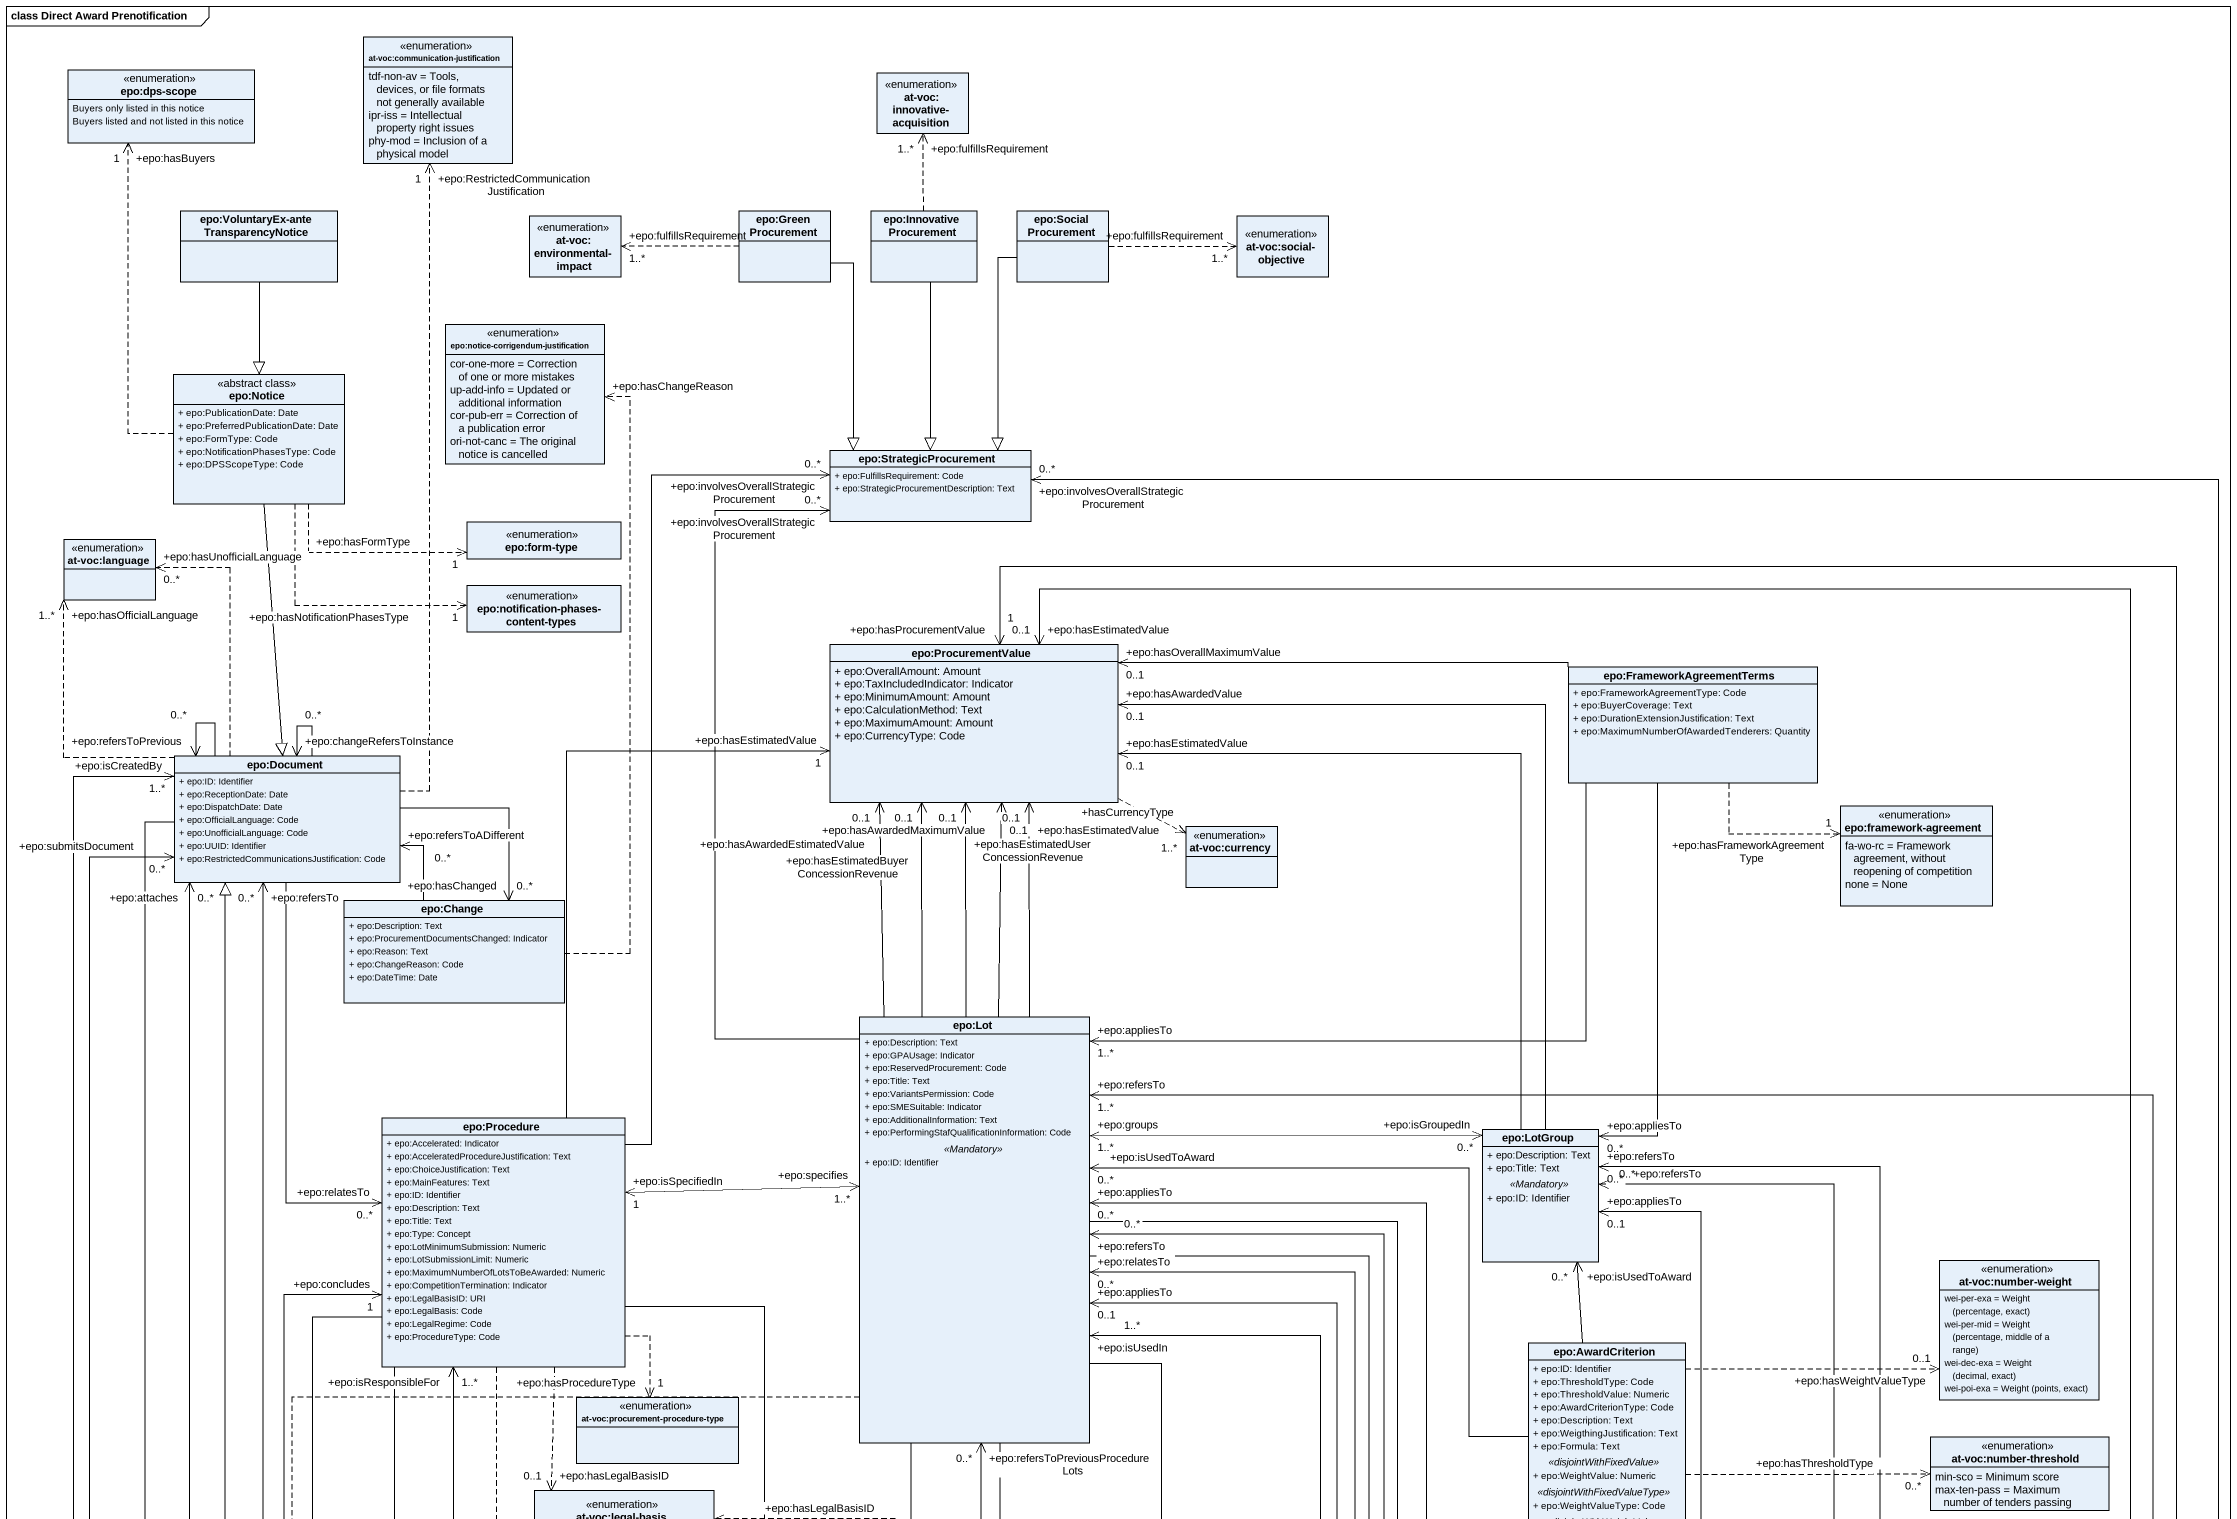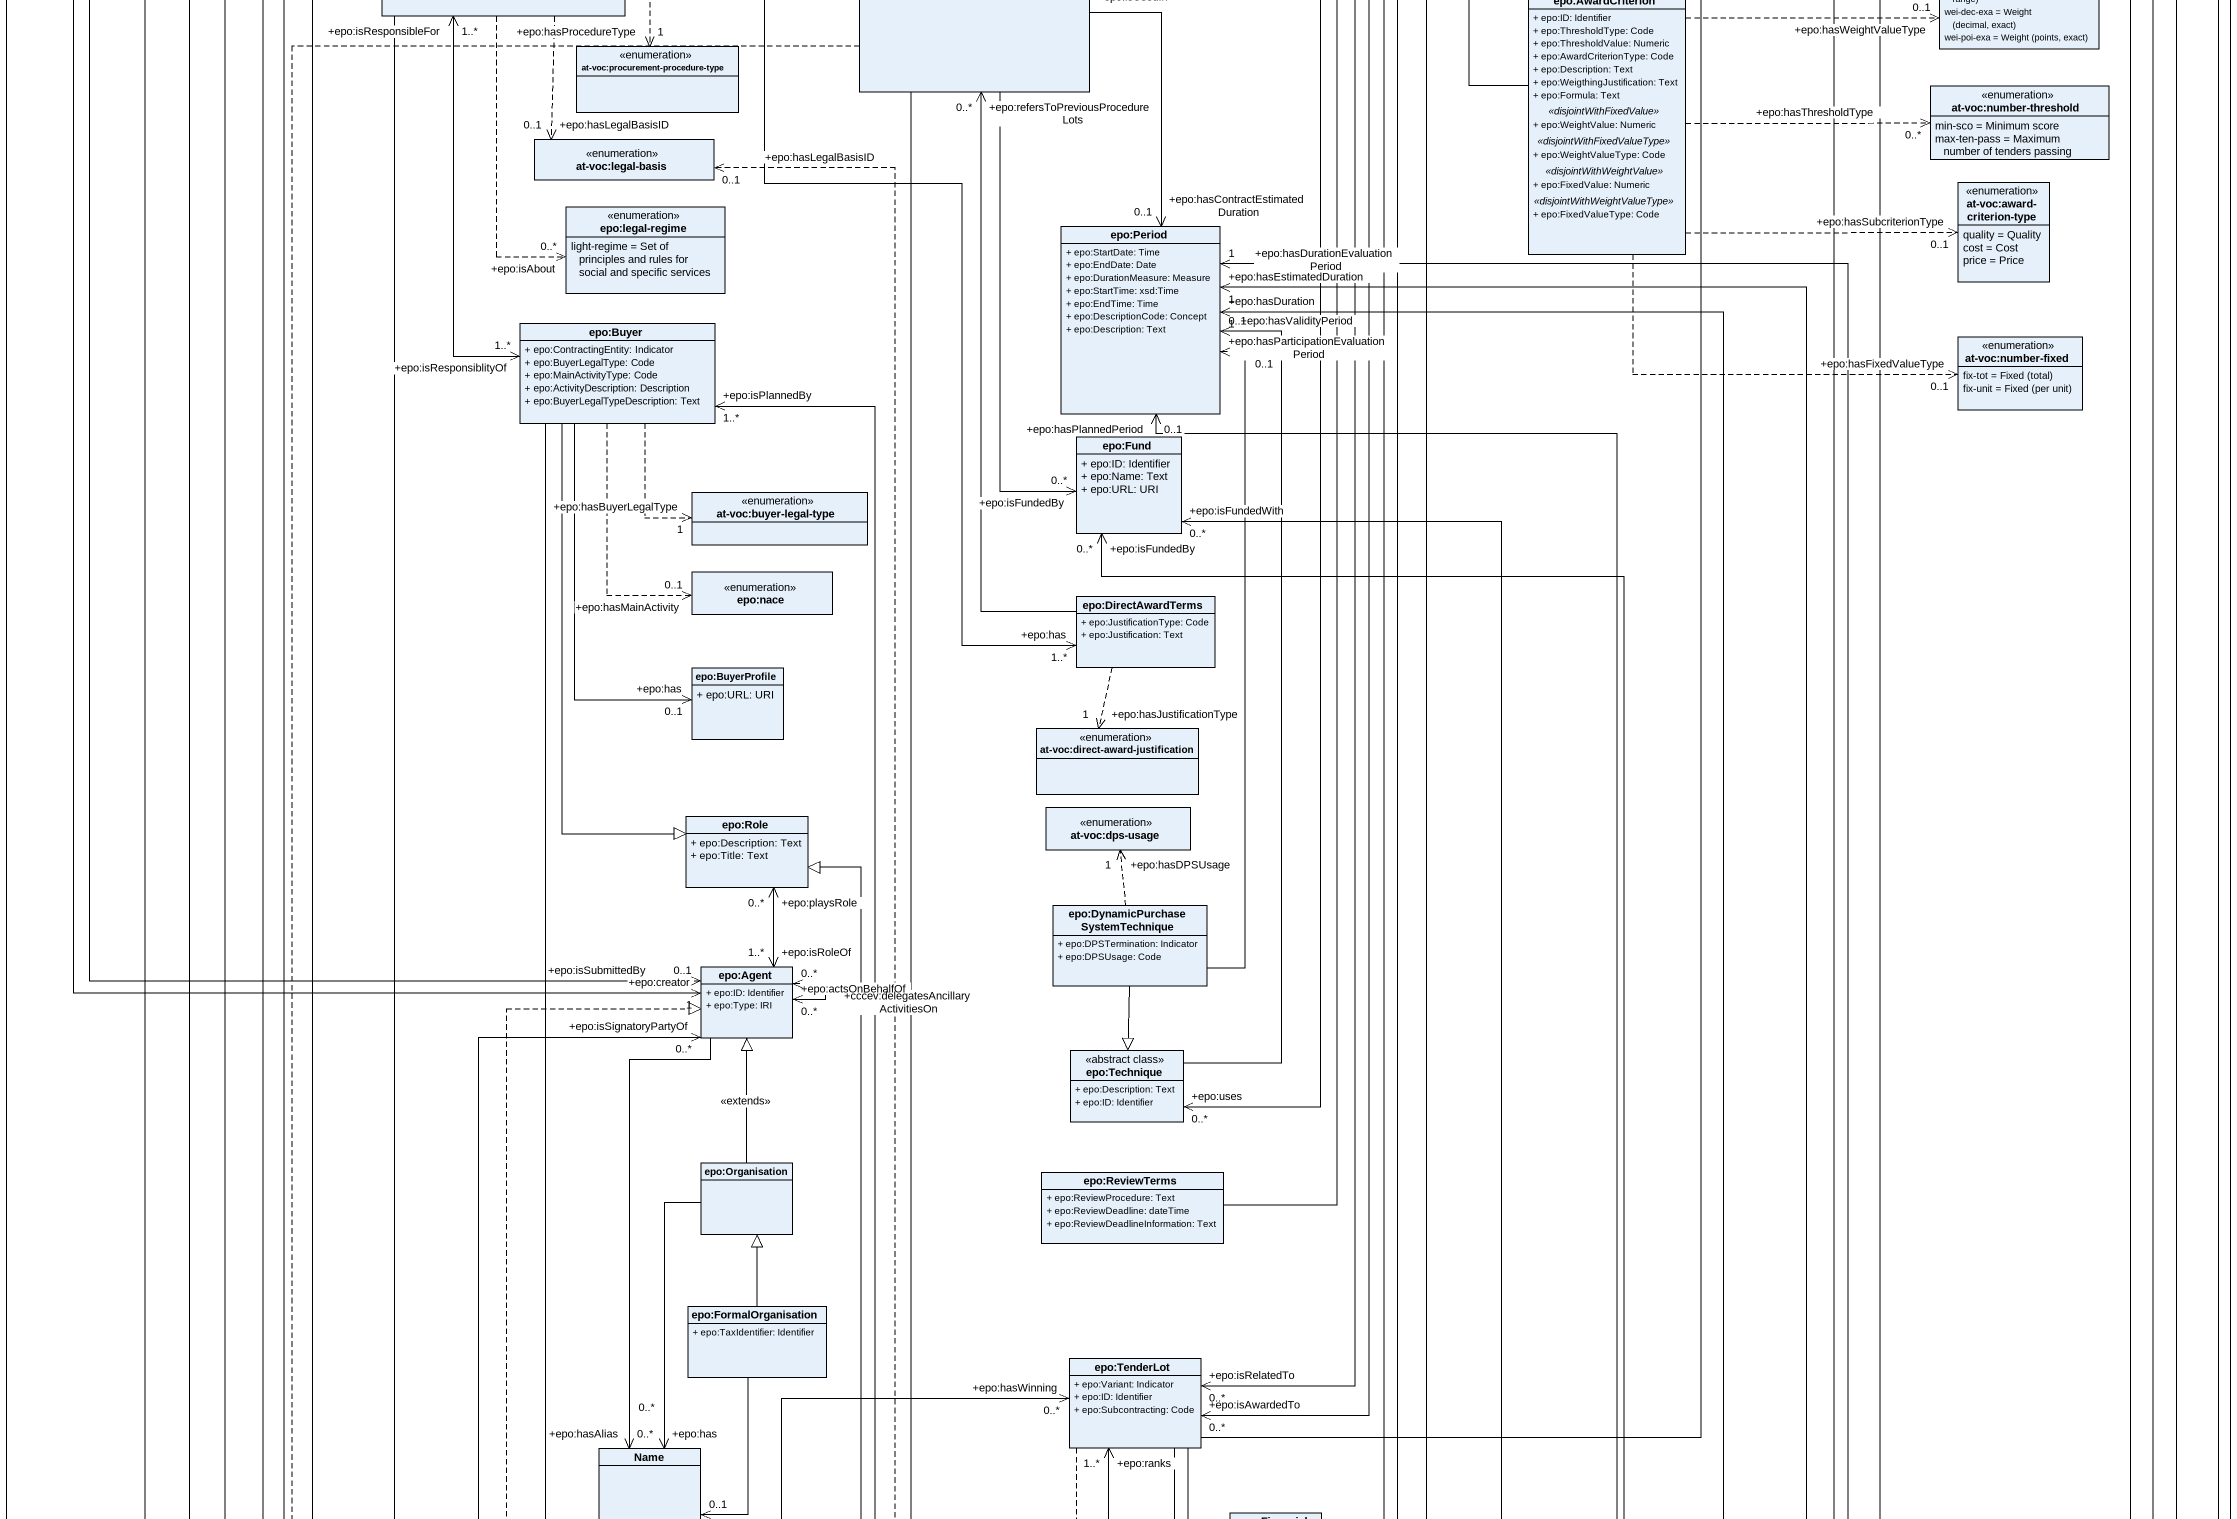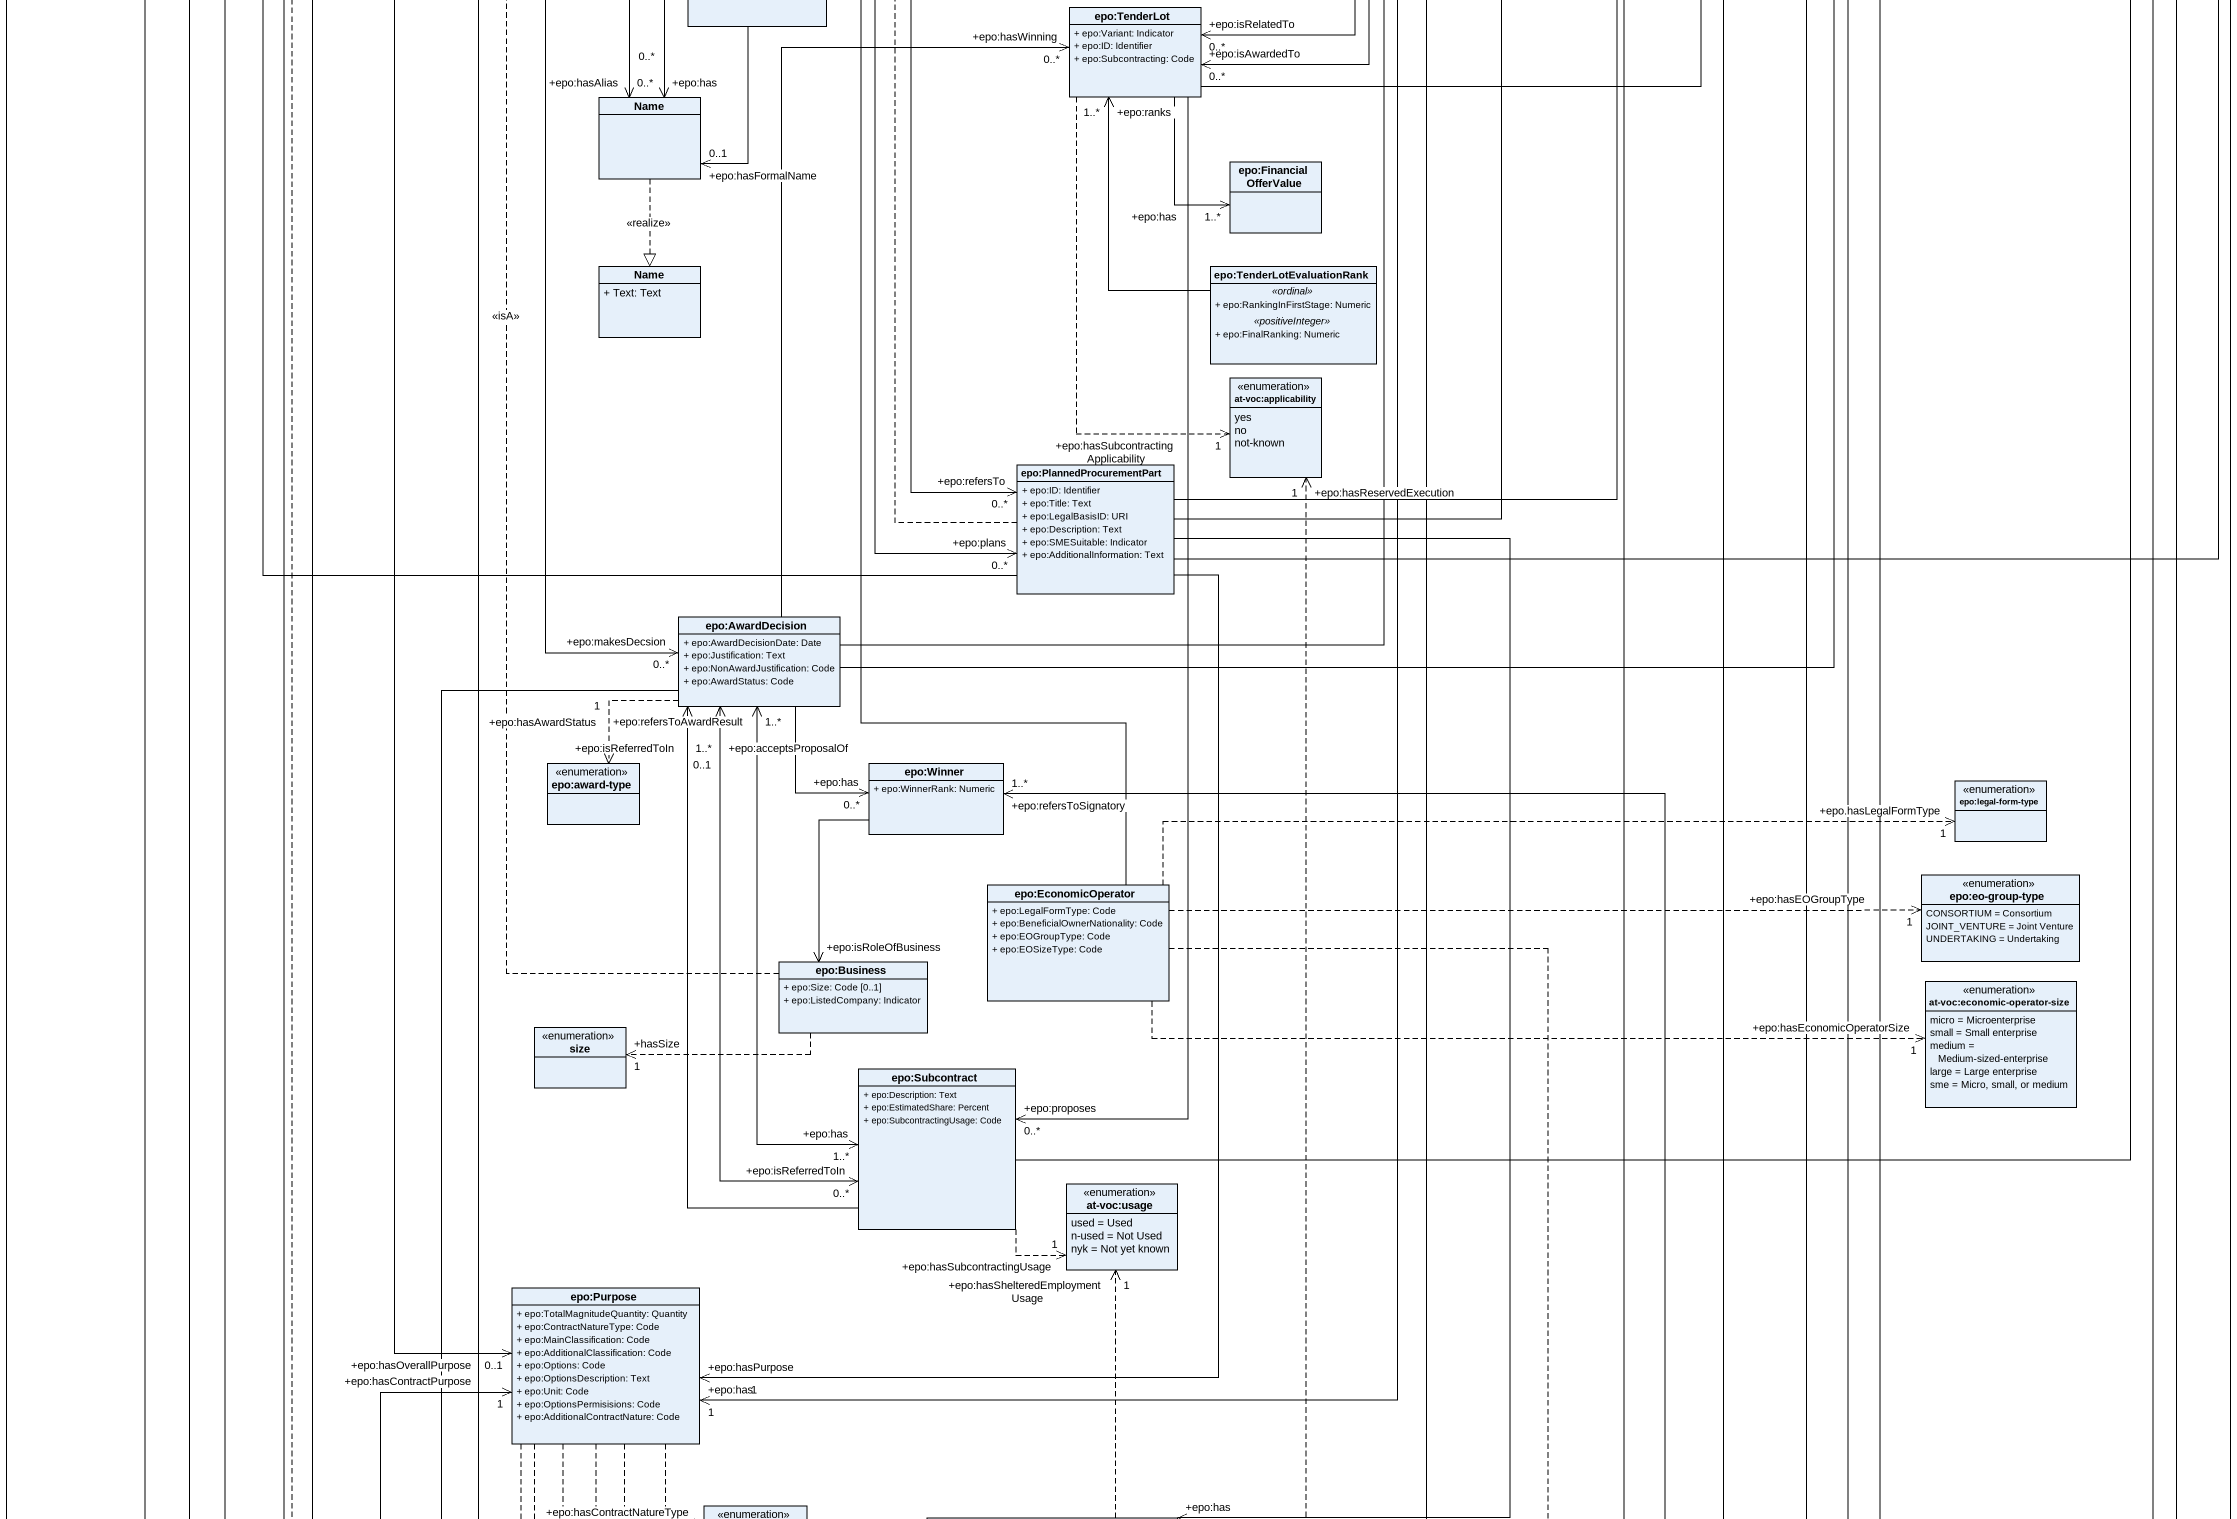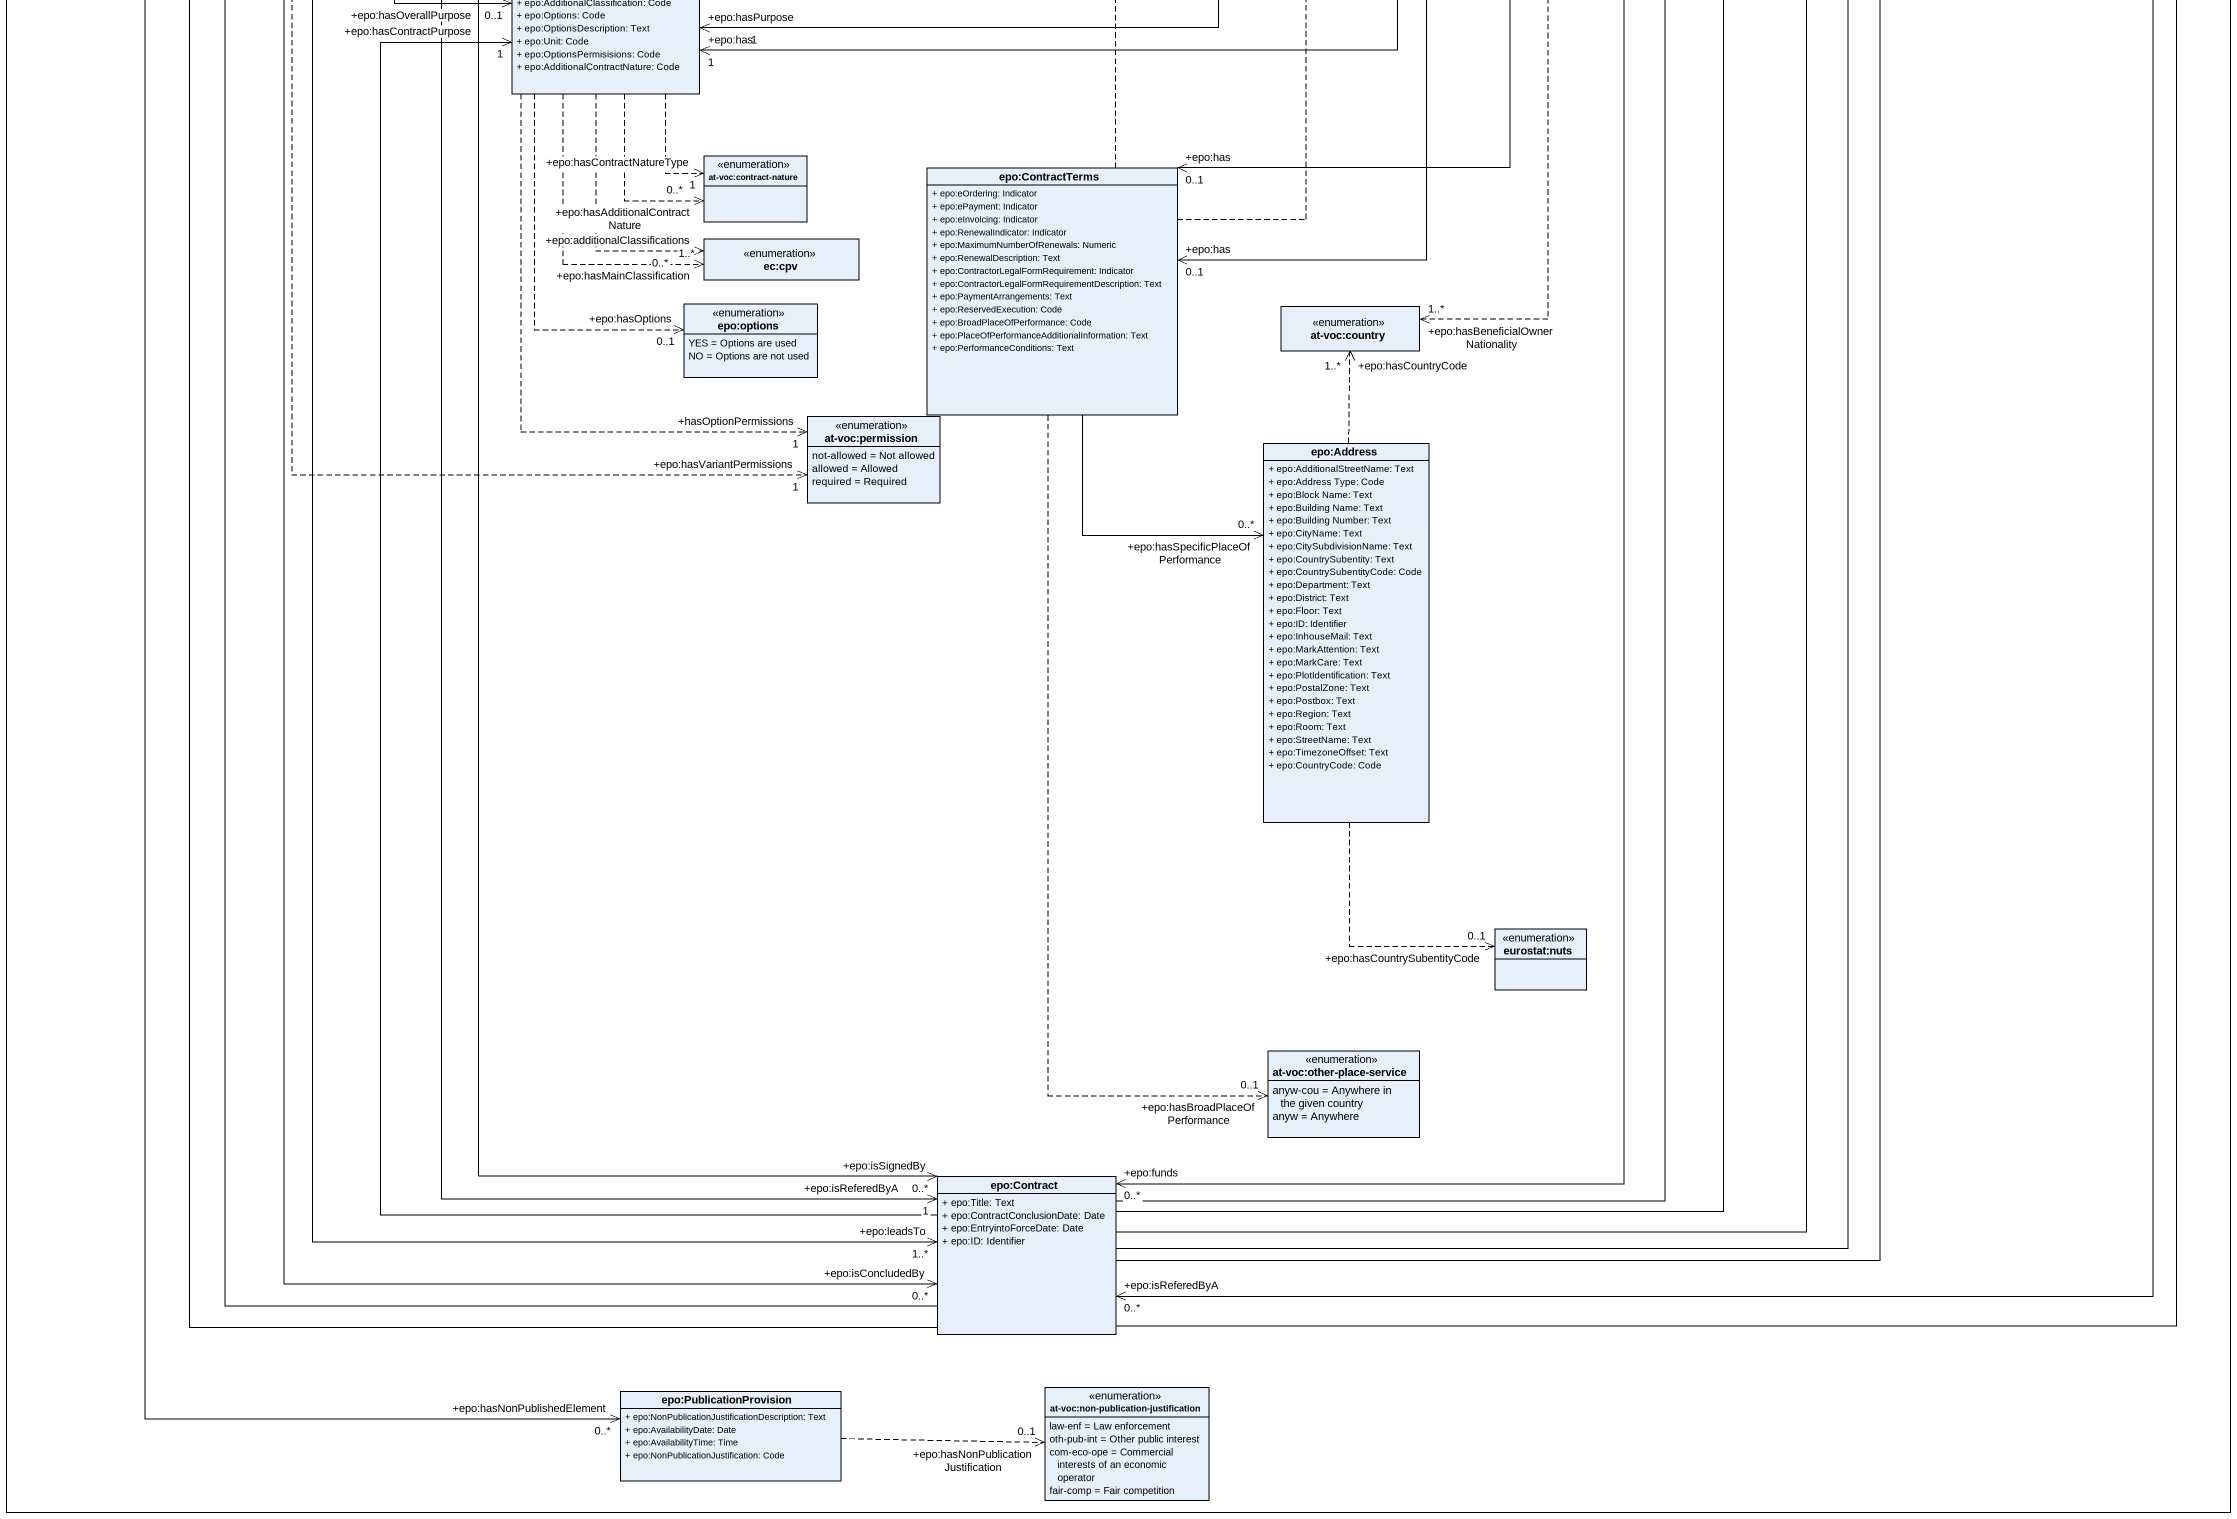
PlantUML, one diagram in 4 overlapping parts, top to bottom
@startuml
mainframe class Direct Award Prenotification
hide circle
hide empty members
skinparam classAttributeIconSize 0
enum "epo:dps-scope" as epo_dps_scope {
  Buyers only listed in this notice
  Buyers listed and not listed in this notice
}
enum "at-voc:communication-justification" as at_voc_communication {
  tdf-non-av = Tools, devices, or file formats not generally available
  ipr-iss = Intellectual property right issues
  phy-mod = Inclusion of a physical model
}
enum "at-voc:innovative-acquisition" as at_voc_innovative
class "epo:VoluntaryEx-anteTransparencyNotice" as epo_VoluntaryEx
enum "at-voc:environmental-impact" as at_voc_environmental_impact
class "epo:GreenProcurement" as epo_GreenProcurement
class "epo:InnovativeProcurement" as epo_InnovativeProcurement
class "epo:SocialProcurement" as epo_SocialProcurement
enum "at-voc:social-objective" as at_voc_social_objective
enum "epo:notice-corrigendum-justification" as epo_notice_corrigendum {
  cor-one-more = Correction of one or more mistakes
  up-add-info = Updated or additional information
  cor-pub-err = Correction of a publication error
  ori-not-canc = The original notice is cancelled
}
class "epo:Notice" as epo_Notice <<abstract class>> {
  + epo:PublicationDate: Date
  + epo:PreferredPublicationDate: Date
  + epo:FormType: Code
  + epo:NotificationPhasesType: Code
  + epo:DPSScopeType: Code
}
class "epo:StrategicProcurement" as epo_StrategicProcurement {
  + epo:FulfillsRequirement: Code
  + epo:StrategicProcurementDescription: Text
}
enum "at-voc:language" as at_voc_language
enum "epo:form-type" as epo_form_type
enum "epo:notification-phases-content-types" as epo_notification_phases
class "epo:ProcurementValue" as epo_ProcurementValue {
  + epo:OverallAmount: Amount
  + epo:TaxIncludedIndicator: Indicator
  + epo:MinimumAmount: Amount
  + epo:CalculationMethod: Text
  + epo:MaximumAmount: Amount
  + epo:CurrencyType: Code
}
class "epo:FrameworkAgreementTerms" as epo_FrameworkAgreementTerms {
  + epo:FrameworkAgreementType: Code
  + epo:BuyerCoverage: Text
  + epo:DurationExtensionJustification: Text
  + epo:MaximumNumberOfAwardedTenderers: Quantity
}
class "epo:Document" as epo_Document {
  + epo:ID: Identifier
  + epo:ReceptionDate: Date
  + epo:DispatchDate: Date
  + epo:OfficialLanguage: Code
  + epo:UnofficialLanguage: Code
  + epo:UUID: Identifier
  + epo:RestrictedCommunicationsJustification: Code
}
enum "epo:framework-agreement" as epo_framework_agreement {
  fa-wo-rc = Framework agreement, without reopening of competition
  none = None
}
enum "at-voc:currency" as at_voc_currency
class "epo:Change" as epo_Change {
  + epo:Description: Text
  + epo:ProcurementDocumentsChanged: Indicator
  + epo:Reason: Text
  + epo:ChangeReason: Code
  + epo:DateTime: Date
}
class "epo:Lot" as epo_Lot {
  + epo:Description: Text
  + epo:GPAUsage: Indicator
  + epo:ReservedProcurement: Code
  + epo:Title: Text
  + epo:VariantsPermission: Code
  + epo:SMESuitable: Indicator
  + epo:AdditionalInformation: Text
  + epo:PerformingStafQualificationInformation: Code
  .. <<Mandatory>> ..
  + epo:ID: Identifier
}
class "epo:Procedure" as epo_Procedure {
  + epo:Accelerated: Indicator
  + epo:AcceleratedProcedureJustification: Text
  + epo:ChoiceJustification: Text
  + epo:MainFeatures: Text
  + epo:ID: Identifier
  + epo:Description: Text
  + epo:Title: Text
  + epo:Type: Concept
  + epo:LotMinimumSubmission: Numeric
  + epo:LotSubmissionLimit: Numeric
  + epo:MaximumNumberOfLotsToBeAwarded: Numeric
  + epo:CompetitionTermination: Indicator
  + epo:LegalBasisID: URI
  + epo:LegalBasis: Code
  + epo:LegalRegime: Code
  + epo:ProcedureType: Code
}
class "epo:LotGroup" as epo_LotGroup {
  + epo:Description: Text
  + epo:Title: Text
  .. <<Mandatory>> ..
  + epo:ID: Identifier
}
enum "at-voc:number-weight" as at_voc_number_weight {
  {field} wei-per-exa = Weight (percentage, exact)
  {field} wei-per-mid = Weight (percentage, middle of a range)
  {field} wei-dec-exa = Weight (decimal, exact)
  {field} wei-poi-exa = Weight (points, exact)
}
class "epo:AwardCriterion" as epo_AwardCriterion {
  + epo:ID: Identifier
  + epo:ThresholdType: Code
  + epo:ThresholdValue: Numeric
  + epo:AwardCriterionType: Code
  + epo:Description: Text
  + epo:WeigthingJustification: Text
  + epo:Formula: Text
  .. <<disjointWithFixedValue>> ..
  + epo:WeightValue: Numeric
  .. <<disjointWithFixedValueType>> ..
  + epo:WeightValueType: Code
  .. <<disjointWithWeightValue>> ..
  + epo:FixedValue: Numeric
  .. <<disjointWithWeightValueType>> ..
  + epo:FixedValueType: Code
}
enum "at-voc:procurement-procedure-type" as at_voc_procurement
enum "at-voc:number-threshold" as at_voc_number_threshold {
  min-sco = Minimum score
  max-ten-pass = Maximum number of tenders passing
}
enum "at-voc:legal-basis" as at_voc_legal_basis
enum "at-voc:award-criterion-type" as at_voc_award_criterion_type {
  quality = Quality
  cost = Cost
  price = Price
}
enum "epo:legal-regime" as epo_legal_regime {
  light-regime = Set of principles and rules for social and specific services
}
class "epo:Period" as epo_Period {
  + epo:StartDate: Time
  + epo:EndDate: Date
  + epo:DurationMeasure: Measure
  + epo:StartTime: xsd:Time
  + epo:EndTime: Time
  + epo:DescriptionCode: Concept
  + epo:Description: Text
}
class "epo:Buyer" as epo_Buyer {
  + epo:ContractingEntity: Indicator
  + epo:BuyerLegalType: Code
  + epo:MainActivityType: Code
  + epo:ActivityDescription: Description
  + epo:BuyerLegalTypeDescription: Text
}
enum "at-voc:number-fixed" as at_voc_number_fixed {
  {field} fix-tot = Fixed (total)
  {field} fix-unit = Fixed (per unit)
}
class "epo:Fund" as epo_Fund {
  + epo:ID: Identifier
  + epo:Name: Text
  + epo:URL: URI
}
enum "at-voc:buyer-legal-type" as at_voc_buyer_legal_type
enum "epo:nace" as epo_nace
class "epo:DirectAwardTerms" as epo_DirectAwardTerms {
  + epo:JustificationType: Code
  + epo:Justification: Text
}
class "epo:BuyerProfile" as epo_BuyerProfile {
  + epo:URL: URI
}
enum "at-voc:direct-award-justification" as at_voc_direct_award
class "epo:Role" as epo_Role {
  + epo:Description: Text
  + epo:Title: Text
}
enum "at-voc:dps-usage" as at_voc_dps_usage
class "epo:DynamicPurchaseSystemTechnique" as epo_DynamicPurchaseSystemTec {
  + epo:DPSTermination: Indicator
  + epo:DPSUsage: Code
}
class "epo:Agent" as epo_Agent {
  + epo:ID: Identifier
  + epo:Type: IRI
}
class "epo:Technique" as epo_Technique <<abstract class>> {
  + epo:Description: Text
  + epo:ID: Identifier
}
class "epo:Organisation" as epo_Organisation
class "epo:ReviewTerms" as epo_ReviewTerms {
  + epo:ReviewProcedure: Text
  + epo:ReviewDeadline: dateTime
  + epo:ReviewDeadlineInformation: Text
}
class "epo:FormalOrganisation" as epo_FormalOrganisation {
  + epo:TaxIdentifier: Identifier
}
class "epo:TenderLot" as epo_TenderLot {
  + epo:Variant: Indicator
  + epo:ID: Identifier
  + epo:Subcontracting: Code
}
class Name
class "epo:FinancialOfferValue" as epo_FinancialOfferValue
class "Name" as Name_2 {
  + Text: Text
}
class "epo:TenderLotEvaluationRank" as epo_TenderLotEvaluationRank {
  .. <<ordinal>> ..
  + epo:RankingInFirstStage: Numeric
  .. <<positiveInteger>> ..
  + epo:FinalRanking: Numeric
}
enum "at-voc:applicability" as at_voc_applicability {
  yes
  no
  not-known
}
class "epo:PlannedProcurementPart" as epo_PlannedProcurementPart {
  + epo:ID: Identifier
  + epo:Title: Text
  + epo:LegalBasisID: URI
  + epo:Description: Text
  + epo:SMESuitable: Indicator
  + epo:AdditionalInformation: Text
}
class "epo:AwardDecision" as epo_AwardDecision {
  + epo:AwardDecisionDate: Date
  + epo:Justification: Text
  + epo:NonAwardJustification: Code
  + epo:AwardStatus: Code
}
enum "epo:award-type" as epo_award_type
class "epo:Winner" as epo_Winner {
  + epo:WinnerRank: Numeric
}
enum "epo:legal-form-type" as epo_legal_form_type
enum "epo:eo-group-type" as epo_eo_group_type {
  CONSORTIUM = Consortium
  JOINT_VENTURE = Joint Venture
  UNDERTAKING = Undertaking
}
class "epo:EconomicOperator" as epo_EconomicOperator {
  + epo:LegalFormType: Code
  + epo:BeneficialOwnerNationality: Code
  + epo:EOGroupType: Code
  + epo:EOSizeType: Code
}
class "epo:Business" as epo_Business {
  + epo:Size: Code [0..1]
  + epo:ListedCompany: Indicator
}
enum "at-voc:economic-operator-size" as at_voc_economic_operator {
  micro = Microenterprise
  small = Small enterprise
  medium = Medium-sized-enterprise
  large = Large enterprise
  sme = Micro, small, or medium
}
enum size
class "epo:Subcontract" as epo_Subcontract {
  + epo:Description: Text
  + epo:EstimatedShare: Percent
  + epo:SubcontractingUsage: Code
}
enum "at-voc:usage" as at_voc_usage {
  used = Used
  n-used = Not Used
  nyk = Not yet known
}
class "epo:Purpose" as epo_Purpose {
  + epo:TotalMagnitudeQuantity: Quantity
  + epo:ContractNatureType: Code
  + epo:MainClassification: Code
  + epo:AdditionalClassification: Code
  + epo:Options: Code
  + epo:OptionsDescription: Text
  + epo:Unit: Code
  + epo:OptionsPermisisions: Code
  + epo:AdditionalContractNature: Code
}
enum "at-voc:contract-nature" as at_voc_contract_nature
class "epo:ContractTerms" as epo_ContractTerms {
  + epo:eOrdering: Indicator
  + epo:ePayment: Indicator
  + epo:eInvoicing: Indicator
  + epo:RenewalIndicator: Indicator
  + epo:MaximumNumberOfRenewals: Numeric
  + epo:RenewalDescription: Text
  + epo:ContractorLegalFormRequirement: Indicator
  + epo:ContractorLegalFormRequirementDescription: Text
  + epo:PaymentArrangements: Text
  + epo:ReservedExecution: Code
  + epo:BroadPlaceOfPerformance: Code
  + epo:PlaceOfPerformanceAdditionalInformation: Text
  + epo:PerformanceConditions: Text
}
enum "ec:cpv" as ec_cpv
enum "epo:options" as epo_options {
  YES = Options are used
  NO = Options are not used
}
enum "at-voc:country" as at_voc_country
enum "at-voc:permission" as at_voc_permission {
  not-allowed = Not allowed
  allowed = Allowed
  required = Required
}
class "epo:Address" as epo_Address {
  + epo:AdditionalStreetName: Text
  + epo:Address Type: Code
  + epo:Block Name: Text
  + epo:Building Name: Text
  + epo:Building Number: Text
  + epo:CityName: Text
  + epo:CitySubdivisionName: Text
  + epo:CountrySubentity: Text
  + epo:CountrySubentityCode: Code
  + epo:Department: Text
  + epo:District: Text
  + epo:Floor: Text
  + epo:ID: Identifier
  + epo:InhouseMail: Text
  + epo:MarkAttention: Text
  + epo:MarkCare: Text
  + epo:PlotIdentification: Text
  + epo:PostalZone: Text
  + epo:Postbox: Text
  + epo:Region: Text
  + epo:Room: Text
  + epo:StreetName: Text
  + epo:TimezoneOffset: Text
  + epo:CountryCode: Code
}
enum "eurostat:nuts" as eurostat_nuts
enum "at-voc:other-place-service" as at_voc_other_place_service {
  anyw-cou = Anywhere in the given country
  anyw = Anywhere
}
class "epo:Contract" as epo_Contract {
  + epo:Title: Text
  + epo:ContractConclusionDate: Date
  + epo:EntryintoForceDate: Date
  + epo:ID: Identifier
}
class "epo:PublicationProvision" as epo_PublicationProvision {
  + epo:NonPublicationJustificationDescription: Text
  + epo:AvailabilityDate: Date
  + epo:AvailabilityTime: Time
  + epo:NonPublicationJustification: Code
}
enum "at-voc:non-publication-justification" as at_voc_non_publication {
  law-enf = Law enforcement
  oth-pub-int = Other public interest
  com-eco-ope = Commercial interests of an economic operator
  fair-comp = Fair competition
}
epo_VoluntaryEx --|> epo_Notice
epo_GreenProcurement .left.> "+epo:fulfillsRequirement\n1..*" at_voc_environmental_impact
epo_GreenProcurement --|> epo_StrategicProcurement
epo_InnovativeProcurement .up.> "+epo:fulfillsRequirement\n1..*" at_voc_innovative
epo_InnovativeProcurement --|> epo_StrategicProcurement
epo_SocialProcurement .right.> "+epo:fulfillsRequirement\n1..*" at_voc_social_objective
epo_SocialProcurement --|> epo_StrategicProcurement
epo_Notice .up.> "+epo:hasBuyers\n1" epo_dps_scope
epo_Notice .right.> "+epo:hasFormType\n1" epo_form_type
epo_Notice .right.> "+epo:hasNotificationPhasesType\n1" epo_notification_phases
epo_Notice --|> epo_Document
epo_ProcurementValue .right.> "+hasCurrencyType\n1..*" at_voc_currency
epo_FrameworkAgreementTerms -left-> "+epo:hasOverallMaximumValue\n0..1" epo_ProcurementValue
epo_FrameworkAgreementTerms .right.> "+epo:hasFrameworkAgreementType\n1" epo_framework_agreement
epo_FrameworkAgreementTerms --> "+epo:appliesTo\n1..*" epo_Lot
epo_FrameworkAgreementTerms --> "+epo:appliesTo\n0..*" epo_LotGroup
epo_Document .up.> "+epo:RestrictedCommunicationJustification\n1" at_voc_communication
epo_Document .up.> "+epo:hasOfficialLanguage\n1..*" at_voc_language
epo_Document .up.> "+epo:hasUnofficialLanguage\n0..*" at_voc_language
epo_Document --> "+epo:changeRefersToInstance\n0..*" epo_Document
epo_Document --> "+epo:refersToPrevious\n0..*" epo_Document
epo_Document --> "+epo:hasChanged\n0..*" epo_Change
epo_Document --> "+epo:relatesTo\n0..*" epo_Procedure
epo_Document "+epo:submitsDocument\n0..*" <--> "+epo:isSubmittedBy\n0..1" epo_Agent
epo_Document --> "+epo:hasNonPublishedElement\n0..*" epo_PublicationProvision
epo_Change .up.> "+epo:hasChangeReason" epo_notice_corrigendum
epo_Change -up-> "+epo:refersToADifferent\n0..*" epo_Document
epo_Lot -up-> "+epo:involvesOverallStrategicProcurement\n0..*" epo_StrategicProcurement
epo_Lot -up-> "+epo:hasAwardedEstimatedValue\n0..1" epo_ProcurementValue
epo_Lot -up-> "+epo:hasEstimatedValue\n0..1" epo_ProcurementValue
epo_Lot -up-> "+epo:hasEstimatedUserConcessionRevenue\n0..1" epo_ProcurementValue
epo_Lot -up-> "+epo:hasEstimatedBuyerConcessionRevenue\n0..1" epo_ProcurementValue
epo_Lot -up-> "+epo:hasAwardedMaximumValue\n0..1" epo_ProcurementValue
epo_Lot "+epo:groups\n1..*" <-right-> "+epo:isGroupedIn\n0..*" epo_LotGroup
epo_Lot --> "+epo:hasContractEstimatedDuration\n0..1" epo_Period
epo_Lot --> "+epo:isFundedBy\n0..*" epo_Fund
epo_Lot --> "+epo:isAwardedTo\n0..*" epo_TenderLot
epo_Lot --> "+epo:refersTo\n0..*" epo_PlannedProcurementPart
epo_Lot --> "+epo:has\n1" epo_Purpose
epo_Lot "+epo:appliesTo\n0..*" <--> "+epo:has\n0..1" epo_ContractTerms
epo_Lot ..> "+epo:hasVariantPermissions\n1" at_voc_permission
epo_Procedure -up-> "+epo:involvesOverallStrategicProcurement\n0..*" epo_StrategicProcurement
epo_Procedure -up-> "+epo:hasEstimatedValue\n1" epo_ProcurementValue
epo_Procedure "+epo:isSpecifiedIn\n1" <-right-> "+epo:specifies\n1..*" epo_Lot
epo_Procedure ..> "+epo:hasProcedureType\n1" at_voc_procurement
epo_Procedure ..> "+epo:hasLegalBasisID\n0..1" at_voc_legal_basis
epo_Procedure ..> "+epo:isAbout\n0..*" epo_legal_regime
epo_Procedure "+epo:isResponsibleFor\n1..*" <--> "+epo:isResponsiblityOf\n1..*" epo_Buyer
epo_Procedure --> "+epo:has\n1..*" epo_DirectAwardTerms
epo_Procedure --> "+epo:hasOverallPurpose\n0..1" epo_Purpose
epo_Procedure --> "+epo:leadsTo\n1..*" epo_Contract
epo_Procedure "+epo:concludes\n1" <--> "+epo:isConcludedBy\n0..*" epo_Contract
epo_LotGroup -up-> "+epo:hasAwardedValue\n0..1" epo_ProcurementValue
epo_LotGroup -up-> "+epo:hasEstimatedValue\n0..1" epo_ProcurementValue
epo_AwardCriterion -left-> "+epo:isUsedToAward\n0..*" epo_Lot
epo_AwardCriterion -up-> "+epo:isUsedToAward\n0..*" epo_LotGroup
epo_AwardCriterion .right.> "+epo:hasWeightValueType\n0..1" at_voc_number_weight
epo_AwardCriterion .right.> "+epo:hasThresholdType\n0..*" at_voc_number_threshold
epo_AwardCriterion .right.> "+epo:hasSubcriterionType\n0..1" at_voc_award_criterion_type
epo_AwardCriterion ..> "+epo:hasFixedValueType\n0..1" at_voc_number_fixed
epo_Buyer ..> "+epo:hasBuyerLegalType\n1" at_voc_buyer_legal_type
epo_Buyer ..> "+epo:hasMainActivity\n0..1" epo_nace
epo_Buyer --> "+epo:has\n0..1" epo_BuyerProfile
epo_Buyer --|> epo_Role
epo_Buyer "+epo:isPlannedBy\n1..*" <--> "+epo:plans\n0..*" epo_PlannedProcurementPart
epo_Buyer --> "+epo:makesDecsion\n0..*" epo_AwardDecision
epo_DirectAwardTerms -up-> "+epo:refersToPreviousProcedureLots\n0..*" epo_Lot
epo_DirectAwardTerms ..> "+epo:hasJustificationType\n1" at_voc_direct_award
epo_DynamicPurchaseSystemTec -up-> "+epo:hasParticipationEvaluationPeriod\n0..1" epo_Period
epo_DynamicPurchaseSystemTec .up.> "+epo:hasDPSUsage\n1" at_voc_dps_usage
epo_DynamicPurchaseSystemTec --|> epo_Technique
epo_Agent "+epo:creator\n1" <-up-> "+epo:isCreatedBy\n1..*" epo_Document
epo_Agent "+epo:isRoleOf\n1..*" <-up-> "+epo:playsRole\n0..*" epo_Role
epo_Agent "+epo:actsOnBehalfOf\n0..*" <--> "+cccev:delegatesAncillaryActivitiesOn\n0..*" epo_Agent
epo_Agent --> "+epo:hasAlias\n0..*" Name
epo_Technique "+epo:uses\n0..*" <-up-> "+epo:isUsedIn\n1..*" epo_Lot
epo_Technique -up-> "+epo:hasValidityPeriod\n0..1" epo_Period
epo_Organisation -up-|> epo_Agent : <<extends>>
epo_Organisation --> "+epo:has\n0..*" Name
epo_ReviewTerms -up-> "+epo:appliesTo\n0..1" epo_Lot
epo_FormalOrganisation -up-|> epo_Organisation
epo_FormalOrganisation --> "+epo:hasFormalName\n0..1" Name
epo_TenderLot "+epo:isRelatedTo\n0..*" <-up-> "+epo:relatesTo\n0..*" epo_Lot
epo_TenderLot -up-> "+epo:appliesTo\n0..1" epo_LotGroup
epo_TenderLot --> "+epo:has\n1..*" epo_FinancialOfferValue
epo_TenderLot ..> "+epo:hasSubcontractingApplicability\n1" at_voc_applicability
epo_TenderLot --> "+epo:proposes\n0..*" epo_Subcontract
Name ..|> Name_2 : <<realize>>
epo_TenderLotEvaluationRank -up-> "+epo:ranks\n1..*" epo_TenderLot
epo_PlannedProcurementPart -up-> "+epo:involvesOverallStrategicProcurement\n0..*" epo_StrategicProcurement
epo_PlannedProcurementPart -up-> "+epo:refersTo\n0..*" epo_Document
epo_PlannedProcurementPart .up.> "+epo:hasLegalBasisID\n0..1" at_voc_legal_basis
epo_PlannedProcurementPart -up-> "+epo:hasPlannedPeriod\n0..1" epo_Period
epo_PlannedProcurementPart -up-> "+epo:isFundedWith\n0..*" epo_Fund
epo_PlannedProcurementPart --> "+epo:hasPurpose\n1" epo_Purpose
epo_PlannedProcurementPart --> "+epo:has\n0..1" epo_ContractTerms
epo_AwardDecision -up-> "+epo:refersTo\n0..*" epo_Lot
epo_AwardDecision -up-> "+epo:refersTo\n0..*" epo_LotGroup
epo_AwardDecision -up-> "+epo:hasWinning\n0..*" epo_TenderLot
epo_AwardDecision ..> "+epo:hasAwardStatus\n1" epo_award_type
epo_AwardDecision --> "+epo:has\n0..*" epo_Winner
epo_AwardDecision --> "+epo:isReferedByA\n1" epo_Contract
epo_Winner --> "+epo:isRoleOfBusiness" epo_Business
epo_EconomicOperator -up-|> epo_Role
epo_EconomicOperator .right.> "+epo.hasLegalFormType\n1" epo_legal_form_type
epo_EconomicOperator .right.> "+epo:hasEOGroupType\n1" epo_eo_group_type
epo_EconomicOperator .right.> "+epo:hasEconomicOperatorSize\n1" at_voc_economic_operator
epo_EconomicOperator ..> "+epo:hasBeneficialOwnerNationality\n1..*" at_voc_country
epo_Business .up.|> epo_Agent : <<isA>>
epo_Business .left.> "+hasSize\n1" size
epo_Subcontract -up-> "+epo:hasEstimatedValue\n0..1" epo_ProcurementValue
epo_Subcontract "+epo:has\n1..*" <-up-> "+epo:refersToAwardResult\n1..*" epo_AwardDecision
epo_Subcontract -up-> "+epo:isReferredToIn\n1..*" epo_AwardDecision
epo_Subcontract "+epo:isReferredToIn\n0..*" <-up-> "+epo:acceptsProposalOf\n0..1" epo_AwardDecision
epo_Subcontract .right.> "+epo:hasSubcontractingUsage\n1" at_voc_usage
epo_Purpose ..> "+epo:hasContractNatureType\n1" at_voc_contract_nature
epo_Purpose ..> "+epo:hasAdditionalContractNature\n0..*" at_voc_contract_nature
epo_Purpose ..> "+epo:hasMainClassification\n1..*" ec_cpv
epo_Purpose ..> "+epo:additionalClassifications\n0..*" ec_cpv
epo_Purpose ..> "+epo:hasOptions\n0..1" epo_options
epo_Purpose ..> "+hasOptionPermissions\n1" at_voc_permission
epo_ContractTerms .up.> "+epo:hasReservedExecution\n1" at_voc_applicability
epo_ContractTerms .up.> "+epo:hasShelteredEmploymentUsage\n1" at_voc_usage
epo_ContractTerms --> "+epo:hasSpecificPlaceOfPerformance\n0..*" epo_Address
epo_ContractTerms ..> "+epo:hasBroadPlaceOfPerformance\n0..1" at_voc_other_place_service
epo_Address .up.> "+epo:hasCountryCode\n1..*" at_voc_country
epo_Address ..> "+epo:hasCountrySubentityCode\n0..1" eurostat_nuts
epo_Contract -up-> "+epo:hasProcurementValue\n1" epo_ProcurementValue
epo_Contract -up-> "+epo:attaches\n0..*" epo_Document
epo_Contract -up-|> epo_Document
epo_Contract "+epo:isReferedByA\n0..*" <-up-> "+epo:refersTo\n1..*" epo_Lot
epo_Contract -up-> "+epo:refersTo\n0..*" epo_LotGroup
epo_Contract -up-> "+epo:hasDuration\n1" epo_Period
epo_Contract -up-> "+epo:hasEstimatedDuration\n1" epo_Period
epo_Contract -up-> "+epo:hasDurationEvaluationPeriod\n1" epo_Period
epo_Contract "+epo:funds\n0..*" <-up-> "+epo:isFundedBy\n0..*" epo_Fund
epo_Contract "+epo:isSignedBy\n0..*" <-up-> "+epo:isSignatoryPartyOf\n0..*" epo_Agent
epo_Contract -up-> "+epo:refersToSignatory\n1..*" epo_Winner
epo_Contract -up-> "+epo:hasContractPurpose\n1" epo_Purpose
epo_PublicationProvision .right.> "+epo:hasNonPublicationJustification\n0..1" at_voc_non_publication
@enduml
